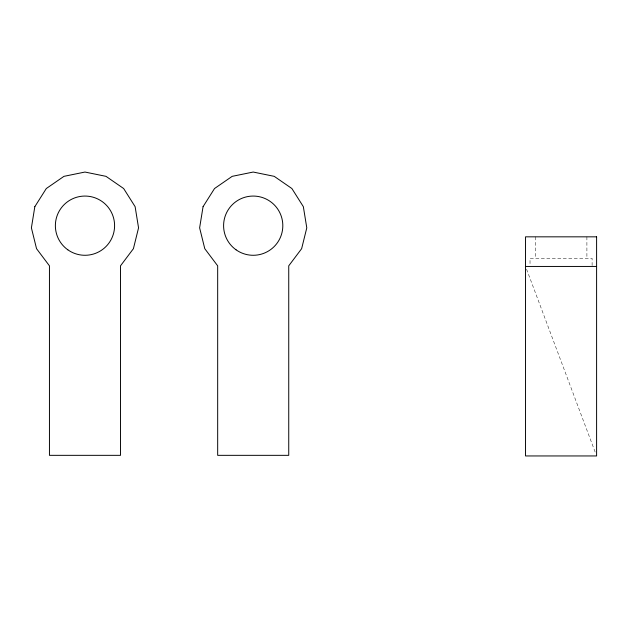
<?xml version="1.0" encoding="UTF-8"?>
<svg xmlns="http://www.w3.org/2000/svg" width="628" height="628" viewBox="0 0 628 628"><rect width="100%" height="100%" fill="white"/><g stroke="black" fill="none" stroke-linecap="round" stroke-linejoin="round"><path stroke-width="0.47" stroke-dasharray="3.14 2.35" d="M526.562 269.192L595.917 454.115M592.11 265.55L592.11 258.367L530.024 258.367L530.024 265.55M586.897 236.834L586.905 258.367M535.237 236.834L535.237 258.367"/><path stroke-width="0.94" d="M525.534 266.445L596.6 266.445M34.83 206.675L31.4 227.854L36.542 248.688L49.447 265.832L49.447 455.339L120.505 455.339L120.505 265.832L133.411 248.688L138.553 227.854L135.122 206.675L123.653 188.533L105.999 176.342L84.976 172.048L63.954 176.342L46.299 188.533L34.83 206.675M203.064 206.675L199.626 227.854L204.775 248.688L217.673 265.832L217.673 455.339L288.739 455.339L288.739 265.832L301.636 248.688L306.786 227.854L303.348 206.675L291.887 188.533L274.232 176.342L253.202 172.048L232.179 176.342L214.525 188.533L203.064 206.675M596.6 236.834L525.534 236.834L525.534 455.952L596.6 455.952L596.6 236.834M236.065 249.818A29.61 29.61 0 0 0 282.686 228.443A29.61 29.61 0 0 0 240.862 198.762A29.61 29.61 0 0 0 236.065 249.818M67.84 249.818A29.61 29.61 0 0 0 114.461 228.443A29.61 29.61 0 0 0 72.636 198.762A29.61 29.61 0 0 0 67.84 249.818"/></g></svg>
